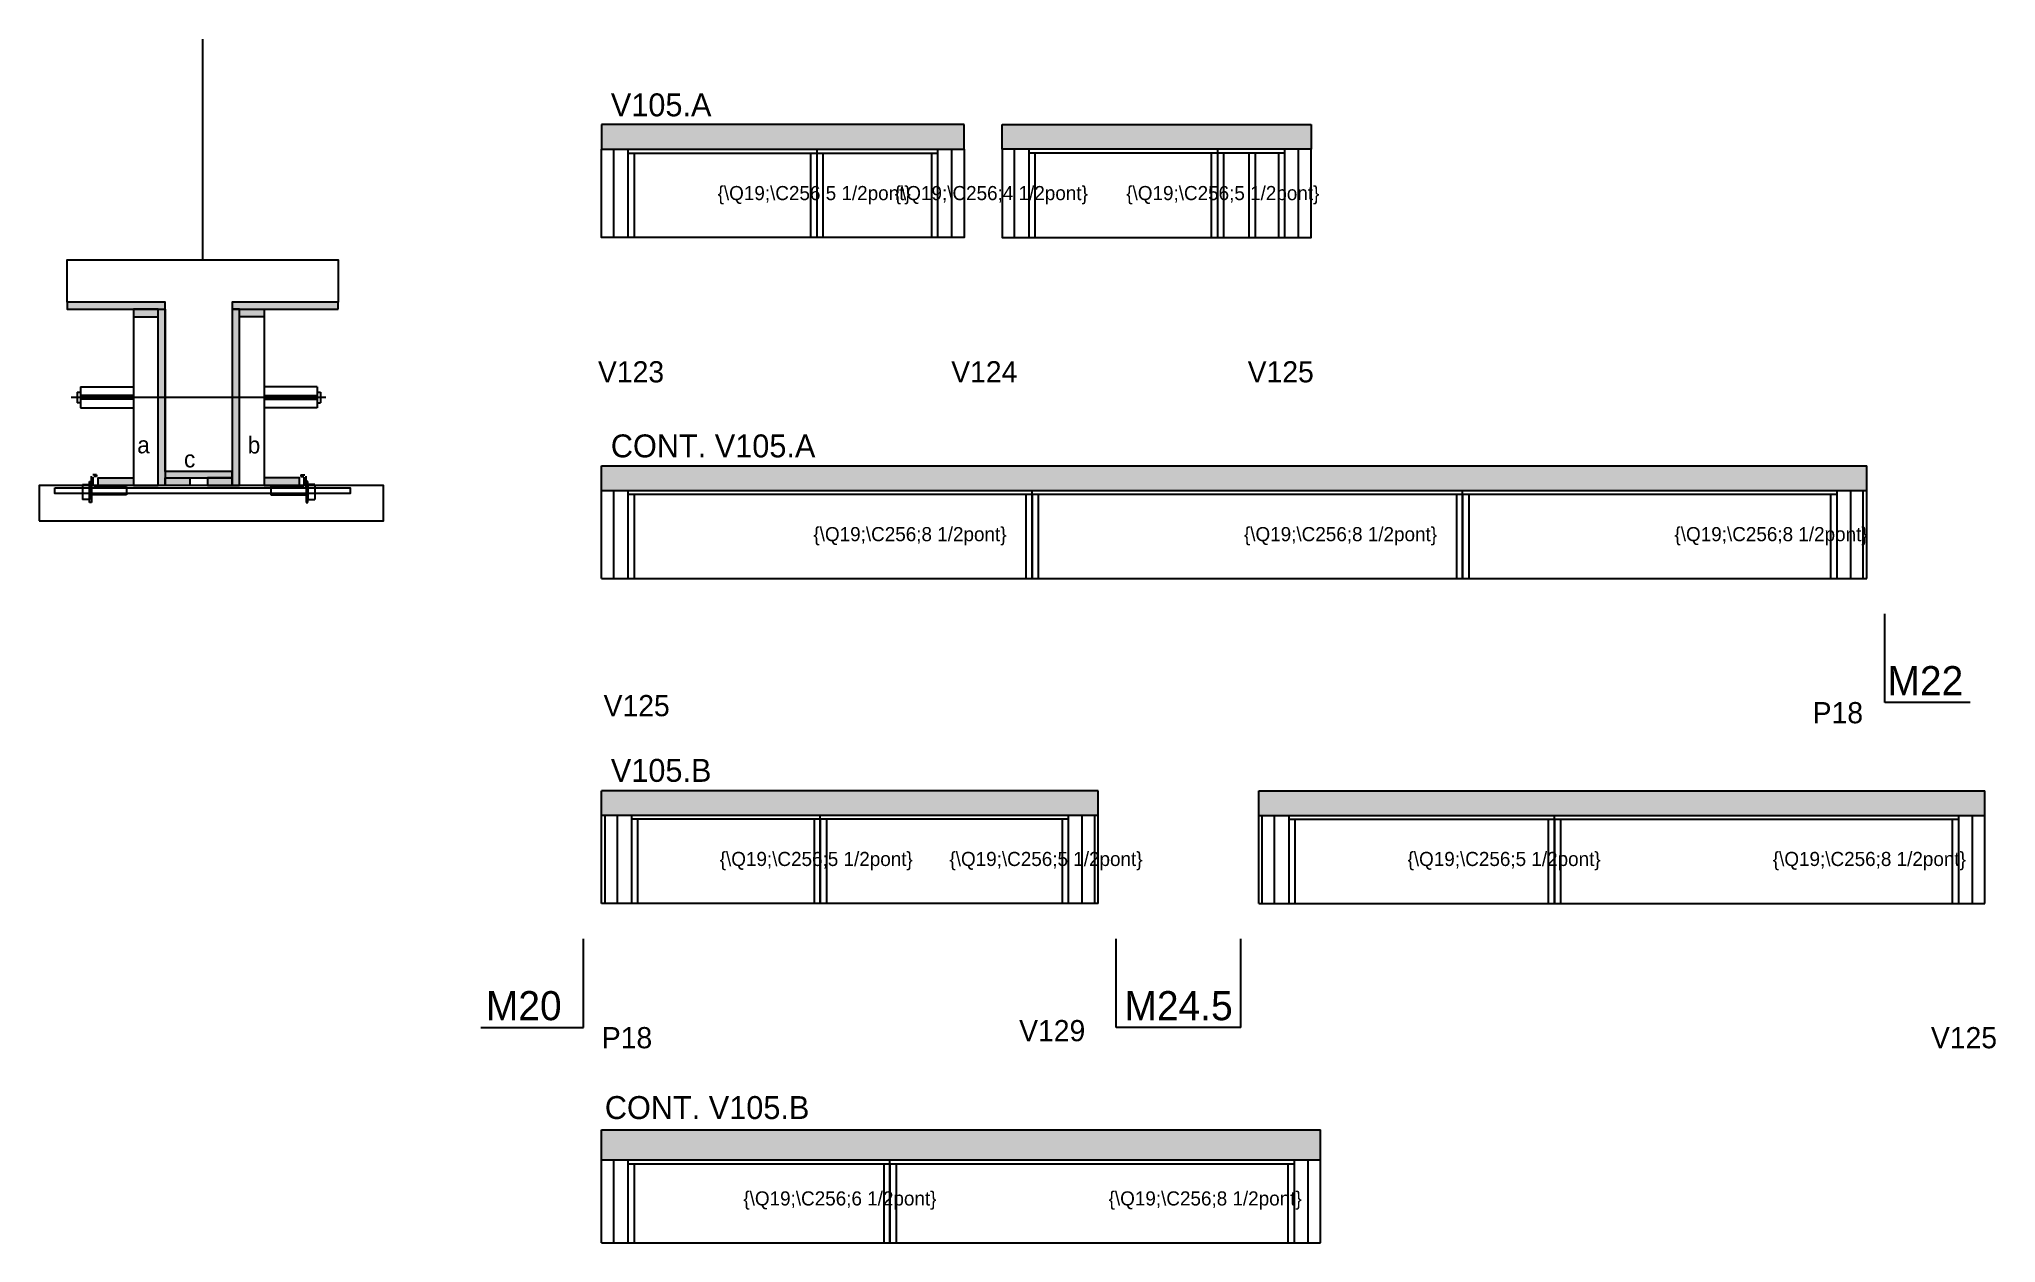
# Model space of a CAD drawing. Header units: metres. Extents: x 3346 to 4455, y 15091 to 15773.
import ezdxf

# ---------------------------------------------------------------- set-up
doc = ezdxf.new("R2010")
doc.units = ezdxf.units.M
for name, color, linetype in [('5', 7, 'Continuous'), ('barrote', 7, 'Continuous'), ('CONCRETO', 7, 'Continuous'), ('COTA', 7, 'Continuous'), ('detalhes', 7, 'Continuous'), ('Hachura', 7, 'Continuous'), ('Madeira', 7, 'Continuous'), ('NOMENCLATURA', 7, 'Continuous'), ('Painéis', 7, 'Continuous'), ('presilha', 7, 'Continuous'), ('SARR_2.2x7', 7, 'Continuous'), ('SARR_3.5x7', 7, 'Continuous'), ('SCO-___-LAJ', 7, 'Continuous'), ('TENSOR', 7, 'Continuous'), ('texto', 7, 'Continuous'), ('Texto Seção', 7, 'Continuous')]:
    doc.layers.add(name, color=color, linetype=linetype)

msp = doc.modelspace()

# ---------------------------------------------------------------- hatches: boundary and pattern name
at = {"layer": 'COTA'}
h = msp.add_hatch(color=7, dxfattribs=at)
h.dxf.hatch_style = 1
h.paths.add_polyline_path([(3870.4, 15724.4), (3664.9, 15724.4), (3664.9, 15724.4), (3664.9, 15710.4), (3664.9, 15710.4), (3870.4, 15710.4), (3870.4, 15710.4), (3870.4, 15724.4)])
h = msp.add_hatch(color=7, dxfattribs=at)
h.dxf.hatch_style = 1
h.paths.add_polyline_path([(3892, 15724.4), (4067, 15724.4), (4067, 15724.4), (4067, 15710.4), (4067, 15710.4), (3892, 15710.4), (3892, 15710.4), (3892, 15724.4)])
h = msp.add_hatch(color=7, dxfattribs=at)
h.dxf.hatch_style = 1
h.paths.add_polyline_path([(4381.9, 15531.1), (4381.9, 15517.1), (4381.9, 15517.1), (3664.9, 15517.1), (3664.9, 15517.1), (3664.9, 15531.1), (3664.9, 15531.1), (4381.9, 15531.1)])
h = msp.add_hatch(color=7, dxfattribs=at)
h.dxf.hatch_style = 1
h.paths.add_polyline_path([(3664.9, 15346.9), (3664.9, 15332.9), (3664.9, 15332.9), (3946.4, 15332.9), (3946.4, 15332.9), (3946.4, 15346.9), (3946.4, 15346.9), (3664.9, 15346.9)])
h = msp.add_hatch(color=7, dxfattribs=at)
h.dxf.hatch_style = 1
h.paths.add_polyline_path([(4448.9, 15346.9), (4448.9, 15332.9), (4448.9, 15332.9), (4037.4, 15332.9), (4037.4, 15332.9), (4037.4, 15346.9), (4037.4, 15346.9), (4448.9, 15346.9)])
h = msp.add_hatch(color=7, dxfattribs=at)
h.dxf.hatch_style = 1
h.paths.add_polyline_path([(4072.4, 15154.6), (4072.4, 15137.6), (4072.4, 15137.6), (3664.9, 15137.6), (3664.9, 15137.6), (3664.9, 15154.6), (3664.9, 15154.6), (4072.4, 15154.6)])
at = {"layer": 'Hachura'}
h = msp.add_hatch(color=7, dxfattribs=at)
h.dxf.hatch_style = 1
h.paths.add_polyline_path([(3417.7, 15619.8), (3417.7, 15623.8), (3417.7, 15623.8), (3362.1, 15623.8), (3362.1, 15623.8), (3362.1, 15619.8), (3362.1, 15619.8), (3417.7, 15619.8)])
h = msp.add_hatch(color=7, dxfattribs=at)
h.dxf.hatch_style = 1
h.paths.add_polyline_path([(3413.7, 15615.4), (3413.7, 15619.8), (3413.7, 15619.8), (3399.7, 15619.8), (3399.7, 15619.8), (3399.7, 15615.4), (3399.7, 15615.4), (3413.7, 15615.4)])
h = msp.add_hatch(color=7, dxfattribs=at)
h.dxf.hatch_style = 1
h.paths.add_polyline_path([(3413.7, 15619.8), (3417.7, 15619.8), (3417.7, 15619.8), (3417.7, 15519.8), (3417.7, 15519.8), (3413.7, 15519.8), (3413.7, 15519.8), (3413.7, 15619.8)])
h = msp.add_hatch(color=7, dxfattribs=at)
h.dxf.hatch_style = 1
h.paths.add_polyline_path([(3515.7, 15619.8), (3515.7, 15623.8), (3515.7, 15623.8), (3455.7, 15623.8), (3455.7, 15623.8), (3455.7, 15619.8), (3455.7, 15619.8), (3515.7, 15619.8)])
h = msp.add_hatch(color=7, dxfattribs=at)
h.dxf.hatch_style = 1
h.paths.add_polyline_path([(3459.7, 15619.8), (3455.7, 15619.8), (3455.7, 15619.8), (3455.7, 15519.8), (3455.7, 15519.8), (3459.7, 15519.8), (3459.7, 15519.8), (3459.7, 15619.8)])
h = msp.add_hatch(color=7, dxfattribs=at)
h.dxf.hatch_style = 1
h.paths.add_polyline_path([(3459.7, 15615.4), (3459.7, 15619.8), (3459.7, 15619.8), (3473.7, 15619.8), (3473.7, 15619.8), (3473.7, 15615.4), (3473.7, 15615.4), (3459.7, 15615.4)])
h = msp.add_hatch(color=7, dxfattribs=at)
h.dxf.hatch_style = 1
h.paths.add_polyline_path([(3455.7, 15524.2), (3455.7, 15527.8), (3455.7, 15527.8), (3417.7, 15527.8), (3417.7, 15527.8), (3417.7, 15524.2), (3417.7, 15524.2), (3455.7, 15524.2)])
h = msp.add_hatch(color=7, dxfattribs=at)
h.dxf.hatch_style = 1
h.paths.add_polyline_path([(3379.7, 15519.8), (3379.7, 15524.2), (3379.7, 15524.2), (3399.7, 15524.2), (3399.7, 15524.2), (3399.7, 15519.8), (3399.7, 15519.8), (3379.7, 15519.8)])
h = msp.add_hatch(color=7, dxfattribs=at)
h.dxf.hatch_style = 1
h.paths.add_polyline_path([(3417.7, 15519.8), (3417.7, 15524.2), (3417.7, 15524.2), (3431.7, 15524.2), (3431.7, 15524.2), (3431.7, 15519.8), (3431.7, 15519.8), (3417.7, 15519.8)])
h = msp.add_hatch(color=7, dxfattribs=at)
h.dxf.hatch_style = 1
h.paths.add_polyline_path([(3455.7, 15519.8), (3455.7, 15524.2), (3455.7, 15524.2), (3441.7, 15524.2), (3441.7, 15524.2), (3441.7, 15519.8), (3441.7, 15519.8), (3455.7, 15519.8)])
h = msp.add_hatch(color=7, dxfattribs=at)
h.dxf.hatch_style = 1
h.paths.add_polyline_path([(3493.7, 15519.8), (3493.7, 15524.2), (3493.7, 15524.2), (3473.7, 15524.2), (3473.7, 15524.2), (3473.7, 15519.8), (3473.7, 15519.8), (3493.7, 15519.8)])

# ---------------------------------------------------------------- linework, layer by layer
at = {"color": 7, "lineweight": 25}
for p, q in [((3367.7, 15572.8), (3367.7, 15566.8)), ((3367.7, 15572.8), (3369.7, 15572.8)), ((3369.7, 15575.8), (3369.7, 15563.8)), ((3369.7, 15575.8), (3399.7, 15575.8)), ((3399.7, 15570.8), (3369.7, 15570.8)), ((3503.7, 15575.8), (3473.7, 15575.8)), ((3473.7, 15570.8), (3503.7, 15570.8)), ((3503.7, 15575.8), (3503.7, 15563.8)), ((3503.7, 15572.8), (3505.7, 15572.8)), ((3505.7, 15572.8), (3505.7, 15566.8)), ((3369.7, 15566.8), (3367.7, 15566.8)), ((3399.7, 15568.8), (3369.7, 15568.8)), ((3369.7, 15563.8), (3399.7, 15563.8)), ((3473.7, 15568.8), (3503.7, 15568.8)), ((3503.7, 15563.8), (3473.7, 15563.8)), ((3503.7, 15566.8), (3505.7, 15566.8))]:
    msp.add_line(p, q, dxfattribs=at)
at = {"layer": 'barrote', "color": 7, "lineweight": 25}
msp.add_lwpolyline([(3346.2, 15499.8), (3541.4, 15499.8), (3541.4, 15519.8), (3346.2, 15519.8)], close=True, dxfattribs=at)
at = {"layer": 'CONCRETO', "color": 7, "lineweight": 25}
msp.add_lwpolyline([(3362.1, 15623.8), (3362.1, 15647.8), (3515.7, 15647.8), (3515.7, 15623.8), (3455.7, 15623.8), (3455.7, 15527.8), (3417.7, 15527.8), (3417.7, 15623.8)], close=True, dxfattribs=at)
at = {"layer": 'COTA', "color": 7, "lineweight": 25}
for p, q in [((3870.4, 15724.4), (3664.9, 15724.4)), ((3664.9, 15724.4), (3664.9, 15710.4)), ((3870.4, 15710.4), (3870.4, 15724.4)), ((3892, 15710.4), (3892, 15724.4)), ((3892, 15724.4), (4067, 15724.4)), ((4067, 15724.4), (4067, 15710.4)), ((3664.9, 15531.1), (4381.9, 15531.1)), ((3664.9, 15517.1), (3664.9, 15531.1)), ((4381.9, 15517.1), (4381.9, 15531.1)), ((3946.4, 15346.9), (3664.9, 15346.9)), ((3664.9, 15332.9), (3664.9, 15346.9)), ((3946.4, 15332.9), (3946.4, 15346.9)), ((4037.4, 15346.9), (4448.9, 15346.9)), ((4037.4, 15332.9), (4037.4, 15346.9)), ((4448.9, 15332.9), (4448.9, 15346.9)), ((3664.9, 15154.6), (4072.4, 15154.6)), ((3664.9, 15137.6), (3664.9, 15154.6)), ((4072.4, 15137.6), (4072.4, 15154.6))]:
    msp.add_line(p, q, dxfattribs=at)
at = {"layer": 'Defpoints', "color": 7, "lineweight": 25}
msp.add_line((3438.9, 15647.8), (3438.9, 15772.8), dxfattribs=at)
at = {"layer": 'Madeira', "color": 7, "lineweight": 25}
for points in [[(3413.7, 15615.4), (3413.7, 15619.8), (3399.7, 15619.8), (3399.7, 15615.4)], [(3413.7, 15619.8), (3399.7, 15619.8), (3399.7, 15519.8), (3413.7, 15519.8)], [(3459.7, 15615.4), (3459.7, 15619.8), (3473.7, 15619.8), (3473.7, 15615.4)], [(3459.7, 15619.8), (3473.7, 15619.8), (3473.7, 15519.8), (3459.7, 15519.8)], [(3379.7, 15519.8), (3379.7, 15524.2), (3399.7, 15524.2), (3399.7, 15519.8)], [(3417.7, 15519.8), (3417.7, 15524.2), (3431.7, 15524.2), (3431.7, 15519.8)], [(3455.7, 15519.8), (3455.7, 15524.2), (3441.7, 15524.2), (3441.7, 15519.8)], [(3493.7, 15519.8), (3493.7, 15524.2), (3473.7, 15524.2), (3473.7, 15519.8)]]:
    msp.add_lwpolyline(points, close=True, dxfattribs=at)
at = {"layer": 'NOMENCLATURA', "color": 7, "lineweight": 25}
for p, q in [((4392.1, 15396.8), (4392.1, 15447.2)), ((4440.6, 15396.8), (4392.1, 15396.8)), ((3654.7, 15212.6), (3654.7, 15263)), ((3956.6, 15212.6), (3956.6, 15263)), ((4027.2, 15212.6), (4027.2, 15263)), ((3596.5, 15212.6), (3654.7, 15212.6)), ((4027.2, 15212.6), (3956.6, 15212.6))]:
    msp.add_line(p, q, dxfattribs=at)
at = {"layer": 'Painéis', "color": 7, "lineweight": 25}
for p, q in [((3786.9, 15710.4), (3786.9, 15660.4)), ((4014, 15710.4), (4014, 15660.4)), ((3664.9, 15517.1), (4381.9, 15517.1)), ((3664.9, 15467.1), (3664.9, 15517.1)), ((3908.9, 15467.1), (3908.9, 15517.1)), ((4152.9, 15467.1), (4152.9, 15517.1)), ((4379.9, 15467.1), (4379.9, 15517.1)), ((4381.9, 15467.1), (4381.9, 15517.1)), ((3664.9, 15467.1), (4381.9, 15467.1)), ((3946.4, 15332.9), (3664.9, 15332.9)), ((3664.9, 15282.9), (3664.9, 15332.9)), ((3666.9, 15282.9), (3666.9, 15332.9)), ((3788.9, 15282.9), (3788.9, 15332.9)), ((3944.4, 15282.9), (3944.4, 15332.9)), ((3946.4, 15282.9), (3946.4, 15332.9)), ((4037.4, 15332.9), (4448.9, 15332.9)), ((4037.4, 15282.9), (4037.4, 15332.9)), ((4039.4, 15282.9), (4039.4, 15332.9)), ((4204.9, 15282.9), (4204.9, 15332.9)), ((4448.9, 15282.9), (4448.9, 15332.9)), ((3946.4, 15282.9), (3664.9, 15282.9)), ((4037.4, 15282.9), (4448.9, 15282.9)), ((3664.9, 15137.6), (4072.4, 15137.6)), ((3664.9, 15090.6), (3664.9, 15137.6)), ((3828.4, 15090.6), (3828.4, 15137.6)), ((4072.4, 15090.6), (4072.4, 15137.6)), ((3664.9, 15090.6), (4072.4, 15090.6))]:
    msp.add_line(p, q, dxfattribs=at)
for points in [[(3664.9, 15710.4), (3870.4, 15710.4), (3870.4, 15660.4), (3664.9, 15660.4)], [(4067, 15710.4), (3892, 15710.4), (3892, 15660.4), (4067, 15660.4)], [(3417.7, 15619.8), (3417.7, 15623.8), (3362.1, 15623.8), (3362.1, 15619.8)], [(3413.7, 15619.8), (3417.7, 15619.8), (3417.7, 15519.8), (3413.7, 15519.8)], [(3515.7, 15619.8), (3515.7, 15623.8), (3455.7, 15623.8), (3455.7, 15619.8)], [(3459.7, 15619.8), (3455.7, 15619.8), (3455.7, 15519.8), (3459.7, 15519.8)], [(3455.7, 15524.2), (3455.7, 15527.8), (3417.7, 15527.8), (3417.7, 15524.2)]]:
    msp.add_lwpolyline(points, close=True, dxfattribs=at)
at = {"layer": 'presilha', "color": 7, "lineweight": 25}
for p, q in [((3375.8, 15519), (3375.8, 15525.1)), ((3378.8, 15525.9), (3376.6, 15525.9)), ((3378.8, 15524.9), (3377.2, 15524.9)), ((3378.8, 15525.9), (3378.8, 15524.9)), ((3494.5, 15525.9), (3494.5, 15524.9)), ((3494.5, 15525.9), (3496.8, 15525.9)), ((3494.5, 15524.9), (3496.2, 15524.9)), ((3497.5, 15519), (3497.5, 15525.1)), ((3370.8, 15520.5), (3374.8, 15520.5)), ((3370.8, 15520.5), (3370.8, 15511.9)), ((3374.8, 15522.2), (3375.8, 15522.2)), ((3374.8, 15510.2), (3374.8, 15522.2)), ((3374.8, 15520.5), (3374.8, 15511.9)), ((3375.8, 15522.2), (3375.8, 15510.2)), ((3395.8, 15514.6), (3375.8, 15514.6)), ((3376.8, 15519.6), (3376.8, 15524.5)), ((3395.8, 15519.2), (3377.2, 15519.2)), ((3395.8, 15519.2), (3395.8, 15514.6)), ((3477.5, 15519.2), (3477.5, 15514.6)), ((3477.5, 15519.2), (3496.2, 15519.2)), ((3477.5, 15514.6), (3497.5, 15514.6)), ((3496.5, 15519.6), (3496.5, 15524.5)), ((3498.5, 15522.2), (3497.5, 15522.2)), ((3497.5, 15522.2), (3497.5, 15510.2)), ((3498.5, 15510.2), (3498.5, 15522.2)), ((3502.5, 15520.5), (3498.5, 15520.5)), ((3498.5, 15520.5), (3498.5, 15511.9)), ((3502.5, 15520.5), (3502.5, 15511.9)), ((3374.8, 15511.9), (3370.8, 15511.9)), ((3375.8, 15510.2), (3374.8, 15510.2)), ((3497.5, 15510.2), (3498.5, 15510.2)), ((3498.5, 15511.9), (3502.5, 15511.9))]:
    msp.add_line(p, q, dxfattribs=at)
at = {"layer": 'SARR_2.2x7', "color": 7, "lineweight": 25}
for p, q in [((3671.9, 15660.4), (3671.9, 15710.4)), ((3679.9, 15708.2), (3855.4, 15708.2)), ((3863.4, 15660.4), (3863.4, 15710.4)), ((3899, 15660.4), (3899, 15710.4)), ((4052, 15708.2), (3907, 15708.2)), ((4060, 15660.4), (4060, 15710.4)), ((3671.9, 15467.1), (3671.9, 15517.1)), ((3679.9, 15514.9), (3908.9, 15514.9)), ((3908.9, 15514.9), (4364.9, 15514.9)), ((4372.9, 15467.1), (4372.9, 15517.1)), ((3673.9, 15282.9), (3673.9, 15332.9)), ((3788.9, 15330.7), (3681.9, 15330.7)), ((3929.4, 15330.7), (3788.9, 15330.7)), ((3937.4, 15282.9), (3937.4, 15332.9)), ((4046.4, 15282.9), (4046.4, 15332.9)), ((4054.4, 15330.7), (4204.9, 15330.7)), ((4204.9, 15330.7), (4433.9, 15330.7)), ((4441.9, 15282.9), (4441.9, 15332.9)), ((3671.9, 15090.6), (3671.9, 15137.6)), ((4065.4, 15090.6), (4065.4, 15137.6)), ((3679.9, 15135.4), (3828.4, 15135.4)), ((3828.4, 15135.4), (4057.4, 15135.4))]:
    msp.add_line(p, q, dxfattribs=at)
at = {"layer": 'SARR_3.5x7', "color": 7, "lineweight": 25}
for p, q in [((3679.9, 15710.4), (3679.9, 15660.4)), ((3683.4, 15708.2), (3683.4, 15660.4)), ((3783.4, 15708.2), (3783.4, 15660.4)), ((3790.4, 15708.2), (3790.4, 15660.4)), ((3851.9, 15708.2), (3851.9, 15660.4)), ((3855.4, 15710.4), (3855.4, 15660.4)), ((3907, 15710.4), (3907, 15660.4)), ((3910.5, 15708.2), (3910.5, 15660.4)), ((4010.5, 15708.2), (4010.5, 15660.4)), ((4017.5, 15708.2), (4017.5, 15660.4)), ((4031.8, 15708.2), (4031.8, 15660.4)), ((4035.3, 15708.2), (4035.3, 15660.4)), ((4048.5, 15708.2), (4048.5, 15660.4)), ((4052, 15710.4), (4052, 15660.4)), ((3679.9, 15517.1), (3679.9, 15467.1)), ((3683.4, 15514.9), (3683.4, 15467.1)), ((3905.4, 15514.9), (3905.4, 15467.1)), ((3908.9, 15514.9), (3908.9, 15467.1)), ((3912.4, 15514.9), (3912.4, 15467.1)), ((4149.4, 15514.9), (4149.4, 15467.1)), ((4152.9, 15514.9), (4152.9, 15467.1)), ((4156.4, 15514.9), (4156.4, 15467.1)), ((4361.4, 15514.9), (4361.4, 15467.1)), ((4364.9, 15517.1), (4364.9, 15467.1)), ((3679.9, 15467.1), (3683.4, 15467.1)), ((3905.4, 15467.1), (3908.9, 15467.1)), ((3908.9, 15467.1), (3912.4, 15467.1)), ((4361.4, 15467.1), (4364.9, 15467.1)), ((3681.9, 15332.9), (3681.9, 15282.9)), ((3685.4, 15330.7), (3685.4, 15282.9)), ((3785.4, 15330.7), (3785.4, 15282.9)), ((3788.9, 15330.7), (3788.9, 15282.9)), ((3792.4, 15330.7), (3792.4, 15282.9)), ((3925.9, 15330.7), (3925.9, 15282.9)), ((3929.4, 15332.9), (3929.4, 15282.9)), ((4054.4, 15332.9), (4054.4, 15282.9)), ((4057.9, 15330.7), (4057.9, 15282.9)), ((4201.4, 15330.7), (4201.4, 15282.9)), ((4204.9, 15330.7), (4204.9, 15282.9)), ((4208.4, 15330.7), (4208.4, 15282.9)), ((4430.4, 15330.7), (4430.4, 15282.9)), ((4433.9, 15332.9), (4433.9, 15282.9)), ((3685.4, 15282.9), (3681.9, 15282.9)), ((3788.9, 15282.9), (3785.4, 15282.9)), ((3792.4, 15282.9), (3788.9, 15282.9)), ((3929.4, 15282.9), (3925.9, 15282.9)), ((4054.4, 15282.9), (4057.9, 15282.9)), ((4201.4, 15282.9), (4204.9, 15282.9)), ((4204.9, 15282.9), (4208.4, 15282.9)), ((4430.4, 15282.9), (4433.9, 15282.9)), ((3679.9, 15137.6), (3679.9, 15090.6)), ((4057.4, 15137.6), (4057.4, 15090.6)), ((3683.4, 15135.4), (3683.4, 15090.6)), ((3824.9, 15135.4), (3824.9, 15090.6)), ((3828.4, 15135.4), (3828.4, 15090.6)), ((3831.9, 15135.4), (3831.9, 15090.6)), ((4053.9, 15135.4), (4053.9, 15090.6)), ((3679.9, 15090.6), (3683.4, 15090.6)), ((3824.9, 15090.6), (3828.4, 15090.6)), ((3828.4, 15090.6), (3831.9, 15090.6)), ((4053.9, 15090.6), (4057.4, 15090.6))]:
    msp.add_line(p, q, dxfattribs=at)
at = {"layer": 'SCO-___-LAJ', "color": 7, "lineweight": 25}
msp.add_lwpolyline([(3355.2, 15518.5), (3522.5, 15518.5), (3522.5, 15515.3), (3355.2, 15515.3)], close=True, dxfattribs=at)
at = {"layer": 'TENSOR', "color": 7, "lineweight": 25}
msp.add_line((3508.7, 15569.8), (3364.4, 15569.8), dxfattribs=at)

# ---------------------------------------------------------------- texts
at = {"layer": '5', "color": 7, "lineweight": 25}
for s, p in [('V123', (3662.9, 15578.3)), ('V124', (3863.1, 15578.3)), ('V125', (4031.1, 15578.3)), ('V125', (3666.1, 15389.1)), ('P18', (4351.3, 15385.1)), ('V129', (3901.6, 15204.9)), ('P18', (3665.1, 15200.9)), ('V125', (4418.3, 15200.9))]:
    msp.add_text(s, height=12, dxfattribs=at).set_placement(p)
at = {"layer": 'detalhes', "color": 7, "lineweight": 25}
for s, p in [('b', (3464.4, 15538)), ('a', (3401.8, 15538.1)), ('c', (3428.3, 15530.1))]:
    msp.add_text(s, height=9.6, dxfattribs=at).set_placement(p)
at = {"layer": 'NOMENCLATURA', "color": 7, "lineweight": 25}
for s, p in [('M22', (4393.7, 15401)), ('M20', (3599.4, 15216.8)), ('M24.5', (3961.3, 15216.8))]:
    msp.add_text(s, height=16.5, dxfattribs=at).set_placement(p)
at = {"layer": 'texto', "color": 7, "lineweight": 25}
for s, p in [('{\\Q19;\\C256;5 1/2pont}', (3730.7, 15681.6)), ('{\\Q19;\\C256;4 1/2pont}', (3831.1, 15681.6)), ('{\\Q19;\\C256;5 1/2pont}', (3962.3, 15681.6)), ('{\\Q19;\\C256;8 1/2pont}', (3785, 15488.3)), ('{\\Q19;\\C256;8 1/2pont}', (4029, 15488.3)), ('{\\Q19;\\C256;8 1/2pont}', (4273, 15488.3)), ('{\\Q19;\\C256;5 1/2pont}', (3731.9, 15304.2)), ('{\\Q19;\\C256;5 1/2pont}', (3862.1, 15304.2)), ('{\\Q19;\\C256;5 1/2pont}', (4121.7, 15304.2)), ('{\\Q19;\\C256;8 1/2pont}', (4328.7, 15304.2)), ('{\\Q19;\\C256;6 1/2pont}', (3745.3, 15111.8)), ('{\\Q19;\\C256;8 1/2pont}', (3952.3, 15111.8))]:
    msp.add_text(s, height=8, dxfattribs=at).set_placement(p)
at = {"layer": 'Texto Seção', "color": 7, "lineweight": 25}
for s, p in [('V105.A', (3670.2, 15729.1)), ('CONT. V105.A', (3670.2, 15535.8)), ('V105.B', (3670.2, 15351.9)), ('CONT. V105.B', (3666.8, 15160.8))]:
    msp.add_text(s, height=13, dxfattribs=at).set_placement(p)

doc.saveas('drawing.dxf')
